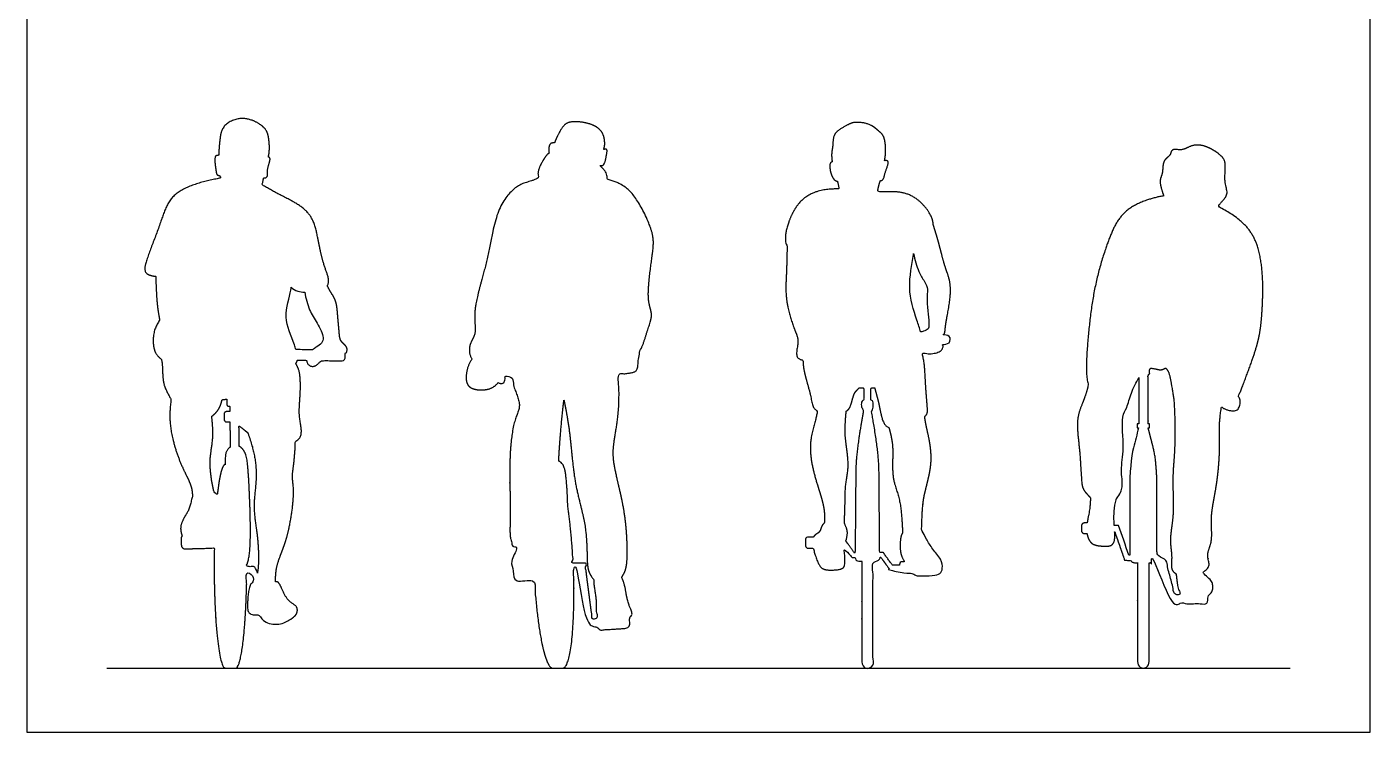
# Model space of a CAD drawing. Header units: millimetres. Extents: x 122.9 to 141.7, y 0.8 to 10.9.
# Drawn here: x 137.431 to 141.698, y 0.799 to 3.04 of the extents above; entities that cross this region are included whole.
import ezdxf

# ---------------------------------------------------------------- set-up
doc = ezdxf.new("R2010")
doc.units = ezdxf.units.MM
for name, color, linetype, true_color in [('AG-DIAGRAM', 7, 'Continuous', 0xfecc66), ('AG-OUTLINE', 7, 'Continuous', 0x8000ff), ('X-VPRT', 6, 'Continuous', 0xff00ff)]:
    doc.layers.add(name, color=color, linetype=linetype, true_color=true_color)

msp = doc.modelspace()

# ---------------------------------------------------------------- linework, layer by layer
at = {"layer": 'AG-DIAGRAM'}
msp.add_lwpolyline([(137.6851, 1.0024), (141.4443, 1.0024)], dxfattribs=at)
at = {"layer": 'AG-OUTLINE'}
for points, weights, knots in [([(138.0444, 2.6814), (138.0463, 2.6976), (138.0509, 2.7282), (138.1116, 2.7566), (138.1644, 2.7374), (138.1938, 2.7125), (138.2009, 2.6829), (138.2028, 2.6447), (138.1986, 2.6283), (138.198, 2.6263), (138.1999, 2.6256), (138.2053, 2.6235), (138.2015, 2.6081), (138.1936, 2.5838), (138.1974, 2.5609), (138.1866, 2.5588), (138.1834, 2.5596), (138.1826, 2.5553), (138.1806, 2.5468), (138.1787, 2.541), (138.1776, 2.5382), (138.1896, 2.5313), (138.2347, 2.5034), (138.337, 2.4624), (138.3563, 2.3642), (138.3724, 2.2827), (138.3943, 2.2344), (138.3869, 2.2199), (138.3854, 2.2179), (138.3886, 2.2115), (138.3945, 2.1981), (138.4148, 2.1707), (138.4182, 2.1255), (138.4235, 2.0683), (138.4256, 2.04), (138.4502, 2.0243), (138.4488, 2.0069), (138.4433, 2.0026), (138.4418, 2.0017), (138.4417, 1.9968), (138.4416, 1.9918), (138.4415, 1.9869), (138.4414, 1.9817), (138.4377, 1.9782), (138.4326, 1.9783), (138.4116, 1.9787), (138.3905, 1.9791), (138.3695, 1.9795), (138.3674, 1.9785), (138.3571, 1.9724), (138.351, 1.9606), (138.327, 1.9597), (138.3205, 1.974), (138.3198, 1.9805), (138.3099, 1.9807), (138.2999, 1.9809), (138.2899, 1.9811), (138.2893, 1.9767), (138.2879, 1.9729), (138.2855, 1.9701), (138.29, 1.9614), (138.3009, 1.9435), (138.3003, 1.866), (138.2933, 1.8045), (138.3064, 1.7568), (138.2999, 1.732), (138.2874, 1.7246), (138.2842, 1.7232), (138.2838, 1.698), (138.2784, 1.6408), (138.2725, 1.6081), (138.2836, 1.5581), (138.2609, 1.4083), (138.2226, 1.3338), (138.221, 1.2928), (138.2213, 1.2763), (138.2214, 1.2763), (138.2251, 1.2776), (138.2353, 1.2757), (138.2541, 1.2135), (138.2906, 1.2026), (138.2914, 1.1772), (138.2814, 1.1654), (138.2709, 1.1628), (138.2703, 1.1626), (138.2698, 1.1578), (138.2693, 1.153), (138.2689, 1.1481), (138.2684, 1.1435), (138.2648, 1.1406), (138.2602, 1.1411), (138.2338, 1.1438), (138.2075, 1.1464), (138.1811, 1.1491), (138.1765, 1.1496), (138.1736, 1.1532), (138.1741, 1.1578), (138.1744, 1.1615), (138.1748, 1.1652), (138.1752, 1.1689), (138.1587, 1.1701), (138.1306, 1.1727), (138.1321, 1.212), (138.1359, 1.2708), (138.1501, 1.2774), (138.1508, 1.2778), (138.1516, 1.278), (138.1525, 1.2782), (138.1502, 1.2873), (138.148, 1.2964), (138.1457, 1.3055), (138.1403, 1.3062), (138.1349, 1.3068), (138.1296, 1.3075), (138.1284, 1.1259), (138.114, 1.0024), (138.0944, 1.0024), (138.0834, 1.0024), (138.0723, 1.0024), (138.0613, 1.0024), (138.0407, 1.0024), (138.0261, 1.1364), (138.0261, 1.326), (138.0261, 1.3452), (138.0263, 1.3646), (138.0266, 1.3839), (138.0265, 1.3839), (138.0264, 1.3839), (138.0263, 1.3839), (137.9955, 1.3831), (137.9648, 1.3822), (137.934, 1.3814), (137.9271, 1.3812), (137.922, 1.3859), (137.9218, 1.3929), (137.9217, 1.3998), (137.9215, 1.4068), (137.9213, 1.4137), (137.9212, 1.4168), (137.9223, 1.4198), (137.9245, 1.4222), (137.919, 1.4367), (137.9182, 1.4495), (137.9259, 1.4716), (137.9311, 1.4821), (137.9445, 1.5017), (137.9495, 1.5148), (137.9539, 1.5372), (137.9555, 1.5426), (137.9574, 1.5472), (137.9567, 1.5585), (137.9554, 1.5836), (137.9183, 1.6482), (137.8822, 1.7611), (137.885, 1.8244), (137.889, 1.8557), (137.8882, 1.8575), (137.8804, 1.8733), (137.8599, 1.9052), (137.8633, 1.9595), (137.8594, 1.9798), (137.8587, 1.9833), (137.8501, 1.9906), (137.8313, 2.007), (137.8302, 2.0707), (137.8471, 2.0986), (137.8532, 2.1085), (137.85, 2.1237), (137.8447, 2.1538), (137.8418, 2.2085), (137.8408, 2.2342), (137.8405, 2.2471), (137.8287, 2.2483), (137.8015, 2.255), (137.8094, 2.3009), (137.8571, 2.4136), (137.8847, 2.5177), (137.9867, 2.5476), (138.0382, 2.5575), (138.0455, 2.5587), (138.046, 2.5612), (138.0459, 2.568), (138.0341, 2.5665), (138.0312, 2.5874), (138.0247, 2.6331), (138.0373, 2.6312), (138.0407, 2.6316), (138.0409, 2.6485), (138.0425, 2.6658), (138.0444, 2.6814)], [1, 1, 1, 1, 1, 1, 1, 1, 1, 1, 1, 1, 1, 1, 1, 1, 1, 1, 1, 1, 1, 1, 1, 1, 1, 1, 1, 1, 1, 1, 1, 1, 1, 1, 1, 1, 1, 1, 1, 1, 1, 1, 0.804737854124, 0.804737854124, 1, 1, 1, 1, 1, 1, 1, 1, 1, 1, 1, 1, 1, 1, 1, 1, 1, 1, 1, 1, 1, 1, 1, 1, 1, 1, 1, 1, 1, 1, 1, 1, 1, 1, 1, 1, 1, 1, 1, 1, 1, 1, 1, 1, 0.804737854124, 0.804737854124, 1, 1, 1, 1, 0.804737854124, 0.804737854124, 1, 1, 1, 1, 1, 1, 1, 1, 1, 1, 1, 1, 1, 1, 1, 1, 1, 1, 0.823550545704, 0.831210992931, 1.02298134168, 1.02298134168, 1.02298134168, 1.02298134168, 0.823231809714, 0.823231809714, 1.02298134168, 0.998382891994, 0.976813654546, 0.958273629337, 0.958200129963, 0.958200129963, 0.958273629337, 0.958273629337, 0.958273629337, 0.958273629337, 0.771159064137, 0.771159064137, 0.958273629337, 0.958273629337, 0.958273629337, 0.958273629337, 0.864716346737, 0.817937705437, 0.817937705437, 0.817937705437, 0.817937705437, 0.817937705437, 0.817937705437, 0.817937705437, 0.817937705437, 0.817937705437, 0.817937705437, 0.817937705437, 0.817937705437, 0.817937705437, 0.817937705437, 0.817937705437, 0.817937705437, 0.817937705437, 0.817937705437, 0.817937705437, 0.817937705437, 0.817937705437, 0.817937705437, 0.817937705437, 0.817937705437, 0.817937705437, 0.817937705437, 0.817937705437, 0.817937705437, 0.817937705437, 0.817937705437, 0.817937705437, 0.817937705437, 0.817937705437, 0.817937705437, 0.817937705437, 0.817937705437, 0.817937705437, 0.817937705437, 0.817937705437, 0.817937705437, 0.817937705437, 0.817937705437, 0.817937705437, 0.817937705437, 0.817937705437, 0.817937705437, 0.817937705437, 0.817937705437, 0.817937705437, 0.817937705437, 0.817937705437], [-4.976841, -4.976841, -4.976841, -4.976841, -4.612736, -4.195121, -3.79104, -3.464369, -3.166955, -2.779575, -2.725831, -2.725831, -2.725831, -2.591018, -2.390652, -2.102806, -1.856395, -1.693259, -1.693259, -1.693259, -1.495743, -1.33066, -1.33066, -1.33066, -1.098334, -0.48498, 0.039177, 0.55052, 0.959254, 1.031906, 1.031906, 1.031906, 1.284756, 1.593959, 1.96581, 2.382722, 2.666322, 2.943813, 3.167297, 3.236541, 3.236541, 3.236541, 3.281032, 3.281032, 3.281032, 3.321964, 3.321964, 3.321964, 3.510359, 3.510359, 3.510359, 3.565515, 3.814259, 4.062393, 4.238841, 4.238841, 4.238841, 4.328227, 4.328227, 4.328227, 4.430109, 4.430109, 4.430109, 4.725751, 5.198979, 5.646857, 6.024719, 6.319239, 6.406401, 6.406401, 6.406401, 6.812803, 7.129722, 7.510231, 8.181228, 8.701233, 9.052048, 9.052048, 9.052048, 9.054929, 9.230012, 9.654666, 9.976639, 10.217364, 10.480268, 10.495591, 10.495591, 10.495591, 10.53905, 10.53905, 10.53905, 10.576133, 10.576133, 10.576133, 10.813476, 10.813476, 10.813476, 10.85056, 10.85056, 10.85056, 10.883788, 10.883788, 10.883788, 11.1902, 11.520382, 11.965721, 11.965721, 11.965721, 11.989876, 11.989876, 11.989876, 12.073797, 12.073797, 12.073797, 12.122387, 12.122387, 12.122387, 13.579425, 13.579425, 13.579425, 13.678192, 13.678192, 13.678192, 15.195855, 15.195855, 15.195855, 15.382749, 15.382749, 15.382749, 15.383823, 15.383823, 15.383823, 15.659481, 15.659481, 15.659481, 15.715049, 15.715049, 15.715049, 15.77729, 15.77729, 15.77729, 15.805073, 15.805073, 15.805073, 15.920933, 15.920933, 16.036793, 16.036793, 16.152652, 16.152652, 16.196124, 16.196124, 16.196124, 16.514737, 16.980096, 17.57633, 18.10787, 18.10787, 18.10787, 18.158247, 18.546979, 18.985837, 19.088327, 19.088327, 19.088327, 19.405992, 19.854021, 20.099209, 20.099209, 20.099209, 20.472631, 20.874044, 21.213915, 21.213915, 21.213915, 21.455865, 21.792889, 22.405008, 22.960249, 23.585201, 23.692135, 23.692135, 23.692135, 23.841924, 23.992039, 24.236079, 24.587144, 24.762443, 24.762443, 24.762443, 25.111288, 25.111288, 25.111288, 25.111288]), ([(139.1071, 2.6708), (139.1073, 2.6714), (139.1114, 2.6816), (139.1238, 2.7087), (139.1437, 2.7385), (139.1885, 2.7396), (139.2372, 2.7278), (139.264, 2.7019), (139.2681, 2.6668), (139.2654, 2.656), (139.2638, 2.6502), (139.2638, 2.6501), (139.2671, 2.651), (139.2764, 2.6528), (139.2719, 2.6302), (139.2661, 2.5972), (139.2547, 2.5987), (139.2508, 2.5987), (139.2584, 2.5925), (139.2723, 2.5786), (139.2749, 2.5649), (139.2754, 2.5546), (139.2903, 2.5513), (139.332, 2.536), (139.372, 2.4932), (139.425, 2.3835), (139.4202, 2.3277), (139.3959, 2.1597), (139.425, 2.1329), (139.3989, 2.0677), (139.3851, 2.0162), (139.3755, 2.0082), (139.3779, 2.0056), (139.3793, 2.0025), (139.3798, 1.999), (139.3805, 1.9934), (139.378, 1.9876), (139.3731, 1.9831), (139.3734, 1.9813), (139.3734, 1.9738), (139.3715, 1.9446), (139.3485, 1.94), (139.3226, 1.9367), (139.3089, 1.9376), (139.311, 1.9127), (139.3155, 1.8264), (139.2967, 1.7307), (139.2896, 1.6602), (139.3285, 1.5236), (139.3391, 1.4102), (139.3389, 1.3199), (139.326, 1.2998), (139.3205, 1.2905), (139.3264, 1.2796), (139.3307, 1.2652), (139.3375, 1.2227), (139.3419, 1.2057), (139.3519, 1.1864), (139.354, 1.1784), (139.353, 1.1693), (139.3503, 1.1669), (139.3452, 1.1648), (139.3456, 1.1579), (139.3461, 1.151), (139.3465, 1.1442), (139.347, 1.1357), (139.3415, 1.1294), (139.333, 1.1288), (139.3074, 1.1272), (139.2818, 1.1255), (139.2563, 1.1239), (139.2478, 1.1233), (139.2415, 1.1289), (139.2409, 1.1373), (139.23, 1.1367), (139.2192, 1.136), (139.2083, 1.1353), (139.2006, 1.1946), (139.1929, 1.254), (139.1851, 1.3133), (139.1792, 1.3131), (139.1733, 1.3129), (139.1674, 1.3127), (139.1742, 1.1303), (139.1605, 1.0036), (139.134, 1.0024), (139.1338, 1.0024), (139.1336, 1.0024), (139.1334, 1.0024), (139.1228, 1.0024), (139.1122, 1.0024), (139.1015, 1.0024), (139.0771, 1.0014), (139.0537, 1.111), (139.0433, 1.2805), (139.0228, 1.2791), (139.0074, 1.2782), (138.9971, 1.2775), (138.9887, 1.277), (138.9823, 1.2826), (138.9818, 1.291), (138.9815, 1.2963), (138.9811, 1.3016), (138.9808, 1.3069), (138.9796, 1.3076), (138.9785, 1.3085), (138.9714, 1.3153), (138.9693, 1.3253), (138.973, 1.3537), (138.9786, 1.3674), (138.9878, 1.3808), (138.9867, 1.3812), (138.9748, 1.3871), (138.9629, 1.4201), (138.9696, 1.4913), (138.9612, 1.651), (138.9747, 1.7889), (139.0053, 1.8374), (138.9808, 1.8823), (138.9724, 1.923), (138.9707, 1.9326), (138.9645, 1.9318), (138.9584, 1.9311), (138.9522, 1.9303), (138.9514, 1.9254), (138.9484, 1.9153), (138.9461, 1.9052), (138.934, 1.9064), (138.9287, 1.9097), (138.9237, 1.9037), (138.9111, 1.8923), (138.8802, 1.8833), (138.8272, 1.8909), (138.8245, 1.9396), (138.8355, 1.9711), (138.8454, 1.9847), (138.8372, 1.9944), (138.8329, 2.0306), (138.8606, 2.0623), (138.8495, 2.1196), (138.8639, 2.1972), (138.8985, 2.3097), (138.9236, 2.4765), (138.9993, 2.5475), (139.0315, 2.5472), (139.0581, 2.5603), (139.0565, 2.5631), (139.0505, 2.5811), (139.0738, 2.6207), (139.0829, 2.6345), (139.0903, 2.6381), (139.0874, 2.6475), (139.0896, 2.6719), (139.1025, 2.6708), (139.1071, 2.6708)], [1, 1, 1, 1, 1, 1, 1, 1, 1, 1, 1, 1, 1, 1, 1, 1, 1, 1, 1, 1, 1, 1, 1, 1, 1, 1, 1, 1, 1, 1, 1, 1, 0.966872176425, 0.966872176425, 1, 0.911478065235, 0.906106800996, 0.983886207281, 0.983886207281, 0.983886207281, 0.983886207281, 0.983886207281, 0.983886207281, 0.983886207281, 0.983886207281, 0.983886207281, 0.983886207281, 0.983886207281, 0.983886207281, 0.983886207281, 0.983886207281, 0.983886207281, 0.983886207281, 0.983886207281, 0.983886207281, 0.983886207281, 0.983886207281, 0.983886207281, 0.983886207281, 0.983886207281, 0.983886207281, 0.983886207281, 0.983886207281, 0.983886207281, 0.983886207281, 0.79177047515, 0.79177047515, 0.983886207281, 0.983886207281, 0.983886207281, 0.983886207281, 0.792213281922, 0.791771495773, 0.982560848834, 0.982560848834, 0.982560848834, 0.982560848834, 0.982560848834, 0.982560848834, 0.982560848834, 0.982560848834, 0.982560848834, 0.982560848834, 0.80224879106, 0.806980716154, 0.996756624114, 0.995048678276, 0.993355720345, 0.991677750321, 0.991677750321, 0.991677750321, 0.991677750321, 0.814675364583, 0.799469661526, 0.946060641147, 0.946060641147, 0.946060641147, 0.946060641147, 0.761330810228, 0.761330810228, 0.946060641147, 0.946060641147, 0.946060641147, 0.946060641147, 0.946060641147, 0.946060641147, 0.946060641147, 0.946060641147, 0.946060641147, 0.946060641147, 0.946060641147, 0.946060641147, 0.946060641147, 0.946060641147, 0.946060641147, 0.946060641147, 0.946060641147, 0.946060641147, 0.946060641147, 0.946060641147, 0.946060641147, 0.946060641147, 0.946060641147, 0.946060641147, 0.946060641147, 0.946060641147, 0.946060641147, 0.946060641147, 0.946060641147, 0.946060641147, 0.946060641147, 0.946060641147, 0.946060641147, 0.946060641147, 0.946060641147, 0.946060641147, 0.946060641147, 0.946060641147, 0.946060641147, 0.946060641147, 0.946060641147, 0.946060641147, 0.946060641147, 0.946060641147, 0.946060641147, 0.946060641147, 0.946060641147, 0.946060641147, 0.946060641147, 0.946060641147, 0.946060641147, 0.946060641147, 0.946060641147, 0.946060641147, 0.946060641147], [0.430899, 0.430899, 0.430899, 0.430899, 0.454158, 0.807477, 1.11694, 1.486892, 1.89182, 2.228766, 2.519975, 2.753297, 2.756425, 2.756425, 2.756425, 2.91491, 3.164035, 3.484891, 3.678512, 3.678512, 3.678512, 3.905447, 4.172525, 4.172525, 4.172525, 4.447366, 4.930979, 5.544858, 5.968749, 6.478516, 7.087188, 7.585735, 8.019557, 8.019557, 8.019557, 8.052821, 8.052821, 8.052821, 8.105942, 8.105942, 8.105942, 8.19159, 8.369327, 8.629081, 8.966602, 8.966602, 8.966602, 9.246523, 9.909003, 10.379464, 11.047254, 11.678387, 12.200532, 12.523453, 12.523453, 12.523453, 12.636536, 12.636536, 12.79032, 12.79032, 12.944104, 12.944104, 13.01573, 13.01573, 13.01573, 13.082592, 13.082592, 13.082592, 13.15621, 13.15621, 13.15621, 13.405446, 13.405446, 13.405446, 13.478894, 13.478894, 13.478894, 13.538545, 13.538545, 13.538545, 13.571684, 13.571684, 13.571684, 13.617452, 13.617452, 13.617452, 15.205928, 15.205928, 15.205928, 15.220224, 15.220224, 15.220224, 15.323679, 15.323679, 15.323679, 16.812825, 16.812825, 16.812825, 16.912746, 16.912746, 16.912746, 16.986364, 16.986364, 16.986364, 17.037912, 17.037912, 17.037912, 17.057152, 17.057152, 17.177361, 17.177361, 17.297569, 17.297569, 17.297569, 17.334086, 17.68502, 18.164854, 18.89381, 19.574052, 20.020348, 20.455015, 20.578731, 20.578731, 20.578731, 20.63903, 20.63903, 20.63903, 20.800887, 20.987416, 21.189278, 21.189278, 21.189278, 21.465488, 21.789695, 22.173811, 22.535542, 22.939749, 22.939749, 22.939749, 23.281218, 23.646306, 24.060782, 24.56686, 25.175612, 25.790891, 26.375919, 26.914707, 26.914707, 26.914707, 27.000714, 27.42309, 27.681278, 27.681278, 27.681278, 27.991412, 28.201634, 28.201634, 28.201634, 28.201634]), ([(139.9895, 2.6105), (139.988, 2.6196), (139.9866, 2.6389), (139.9924, 2.6613), (139.9911, 2.7044), (140.0341, 2.7245), (140.0556, 2.7394), (140.111, 2.7331), (140.1358, 2.709), (140.1564, 2.6945), (140.1606, 2.6455), (140.1578, 2.6271), (140.1563, 2.6166), (140.1559, 2.6145), (140.1593, 2.6148), (140.1704, 2.6159), (140.1636, 2.5913), (140.1559, 2.5736), (140.1527, 2.5532), (140.145, 2.5511), (140.1427, 2.551), (140.1403, 2.545), (140.1364, 2.5326), (140.1345, 2.5222), (140.1338, 2.5169), (140.1367, 2.5165), (140.1573, 2.5136), (140.1943, 2.5189), (140.2574, 2.5022), (140.3035, 2.4468), (140.3102, 2.4201), (140.3102, 2.4118), (140.3164, 2.3922), (140.3286, 2.3542), (140.3454, 2.281), (140.3635, 2.238), (140.3676, 2.1872), (140.3526, 2.1118), (140.3479, 2.0789), (140.3474, 2.0657), (140.3426, 2.0607), (140.3455, 2.0612), (140.3483, 2.0618), (140.3512, 2.0623), (140.3562, 2.0633), (140.3605, 2.0604), (140.3614, 2.0554), (140.3621, 2.0518), (140.3628, 2.0482), (140.3635, 2.0446), (140.3645, 2.0396), (140.3616, 2.0353), (140.3566, 2.0343), (140.3516, 2.0334), (140.3466, 2.0324), (140.3416, 2.0314), (140.342, 2.0262), (140.3415, 2.0133), (140.3171, 2.0004), (140.2887, 2.0002), (140.2753, 2.0047), (140.278, 1.993), (140.2845, 1.9575), (140.2852, 1.9006), (140.2928, 1.8268), (140.292, 1.8099), (140.284, 1.8022), (140.2832, 1.8015), (140.2842, 1.7941), (140.287, 1.7748), (140.2976, 1.7329), (140.3107, 1.6481), (140.2771, 1.549), (140.2751, 1.4807), (140.2736, 1.4522), (140.2734, 1.4387), (140.2795, 1.4347), (140.284, 1.4279), (140.2916, 1.404), (140.3009, 1.3892), (140.3292, 1.3586), (140.3372, 1.3442), (140.3405, 1.3175), (140.3382, 1.3084), (140.3255, 1.2988), (140.3124, 1.2962), (140.2723, 1.2956), (140.2603, 1.296), (140.2521, 1.2978), (140.2469, 1.3005), (140.2405, 1.305), (140.2309, 1.305), (140.2213, 1.305), (140.2118, 1.305), (140.2069, 1.305), (140.2034, 1.3084), (140.2034, 1.3133), (140.2034, 1.3136), (140.2034, 1.3139), (140.2034, 1.3142), (140.1933, 1.3142), (140.1832, 1.3142), (140.1731, 1.3142), (140.1633, 1.3277), (140.1535, 1.3412), (140.1437, 1.3548), (140.1426, 1.3548), (140.1415, 1.3548), (140.1403, 1.3548), (140.1403, 1.3544), (140.1403, 1.354), (140.1403, 1.3536), (140.1404, 1.3507), (140.1393, 1.348), (140.1372, 1.3459), (140.1352, 1.3438), (140.1325, 1.3427), (140.1295, 1.3427), (140.126, 1.3427), (140.1224, 1.3427), (140.1188, 1.3427), (140.1188, 1.2333), (140.1188, 1.124), (140.1188, 1.0146), (140.1188, 1.0075), (140.1138, 1.0024), (140.1066, 1.0024), (140.1031, 1.0024), (140.0995, 1.0024), (140.0959, 1.0024), (140.0888, 1.0024), (140.0837, 1.0075), (140.0837, 1.0146), (140.0837, 1.124), (140.0837, 1.2333), (140.0837, 1.3427), (140.0802, 1.3427), (140.0766, 1.3427), (140.073, 1.3427), (140.0701, 1.3427), (140.0674, 1.3438), (140.0653, 1.3459), (140.0633, 1.348), (140.0622, 1.3507), (140.0622, 1.3536), (140.0622, 1.3537), (140.0622, 1.3539), (140.0622, 1.354), (140.0588, 1.354), (140.0555, 1.354), (140.0521, 1.354), (140.0445, 1.3645), (140.0369, 1.375), (140.0294, 1.3854), (140.0287, 1.3776), (140.0287, 1.369), (140.0303, 1.3409), (140.0296, 1.3291), (140.0246, 1.3195), (140.0166, 1.3163), (139.9892, 1.3134), (139.9779, 1.3135), (139.9601, 1.3169), (139.9531, 1.322), (139.9432, 1.3393), (139.938, 1.353), (139.9313, 1.3759), (139.9303, 1.3797), (139.9295, 1.3833), (139.924, 1.3833), (139.9186, 1.3833), (139.9132, 1.3833), (139.9083, 1.3833), (139.9048, 1.3868), (139.9048, 1.3917), (139.9048, 1.3991), (139.9048, 1.4054), (139.9048, 1.4106), (139.9048, 1.4155), (139.9083, 1.4189), (139.9132, 1.4189), (139.9188, 1.4189), (139.9244, 1.4189), (139.9299, 1.4189), (139.9323, 1.4232), (139.9358, 1.4266), (139.9472, 1.4329), (139.9516, 1.4385), (139.9554, 1.4534), (139.9591, 1.4591), (139.9644, 1.4633), (139.9647, 1.4717), (139.9672, 1.5117), (139.9387, 1.5892), (139.9083, 1.7127), (139.9384, 1.7904), (139.9413, 1.8156), (139.9416, 1.8201), (139.9416, 1.8201), (139.9381, 1.8217), (139.9263, 1.8304), (139.9217, 1.8761), (139.8999, 1.9363), (139.8968, 1.973), (139.8966, 1.9808), (139.8894, 1.9824), (139.8692, 1.9887), (139.8856, 2.0418), (139.8703, 2.0744), (139.8374, 2.1716), (139.8454, 2.2611), (139.8452, 2.3158), (139.8468, 2.3425), (139.844, 2.3473), (139.8365, 2.3678), (139.8516, 2.4333), (139.8964, 2.5045), (139.9661, 2.5248), (139.9974, 2.5245), (140.0112, 2.5248), (140.0105, 2.5287), (140.009, 2.5365), (140.007, 2.5452), (140.006, 2.5495), (140.0047, 2.5494), (139.9982, 2.5501), (139.9849, 2.5667), (139.9789, 2.6053), (139.9868, 2.6103), (139.9895, 2.6105)], [1, 1, 1, 1, 1, 1, 1, 1, 1, 1, 1, 1, 1, 1, 1, 1, 1, 1, 1, 1, 1, 1, 1, 1, 1, 1, 1, 1, 1, 1, 1, 1, 1, 1, 1, 1, 1, 1, 1, 1, 1, 1, 1, 1, 0.804737854124, 0.804737854124, 1, 1, 1, 1, 0.804737854124, 0.804737854124, 1, 1, 1, 1, 1, 1, 1, 1, 1, 1, 1, 1, 1, 1, 1, 1, 1, 1, 1, 1, 1, 1, 1, 1, 1, 1, 1, 1, 1, 1, 1, 1, 1, 1, 1, 1, 1, 1, 1, 1, 1, 1, 0.804737854124, 0.804737854124, 1, 1, 1, 1, 1, 1, 1, 1, 1, 1, 1, 1, 1, 1, 1, 1, 0.948762779749, 0.948762779749, 1, 0.948762779749, 0.948762779749, 1, 1, 1, 1, 1, 1, 1, 0.804737854124, 0.804737854124, 1, 1, 1, 1, 0.804737854124, 0.804737854124, 1, 1, 1, 1, 1, 1, 1, 0.948762779749, 0.948762779749, 1, 0.948762779749, 0.948762779749, 1, 1, 1, 1, 1, 1, 1, 1, 1, 1, 1, 1, 1, 1, 1, 1, 1, 1, 1, 1, 1, 1, 1, 1, 1, 1, 1, 1, 0.804737854124, 0.804737854124, 1, 1, 1, 1, 0.804737854124, 0.804737854124, 1, 1, 1, 1, 1, 1, 1, 1, 1, 1, 1, 1, 1, 1, 1, 1, 1, 1, 1, 1, 1, 1, 1, 1, 1, 1, 1, 1, 1, 1, 1, 1, 1, 1, 1, 1, 1, 1, 1, 1, 1, 1, 1, 1, 1, 1, 1, 1, 1, 1], [-7.408705, -7.408705, -7.408705, -7.408705, -7.117664, -6.848534, -6.50511, -6.146133, -5.859328, -5.463244, -5.140968, -4.873358, -4.498965, -4.217973, -4.149429, -4.149429, -4.149429, -3.97413, -3.729358, -3.467053, -3.228426, -3.070446, -3.070446, -3.070446, -2.826864, -2.607076, -2.607076, -2.607076, -2.543399, -2.147175, -1.708628, -1.2318, -0.982449, -0.982449, -0.982449, -0.548763, -0.073422, 0.300082, 0.693168, 1.179525, 1.496967, 1.730079, 1.730079, 1.730079, 1.750834, 1.750834, 1.750834, 1.792806, 1.792806, 1.792806, 1.826357, 1.826357, 1.826357, 1.868329, 1.868329, 1.868329, 1.904554, 1.904554, 1.904554, 2.124579, 2.398228, 2.757275, 2.757275, 2.757275, 2.990515, 3.459661, 3.926836, 4.193969, 4.222025, 4.222025, 4.222025, 4.445276, 4.816939, 5.293136, 5.858946, 6.313815, 6.665614, 6.665614, 6.665614, 6.741216, 6.741216, 6.85526, 6.85526, 6.969305, 6.969305, 7.083349, 7.083349, 7.197394, 7.197394, 7.311438, 7.311438, 7.425482, 7.425482, 7.425482, 7.512943, 7.512943, 7.512943, 7.552878, 7.552878, 7.552878, 7.555513, 7.555513, 7.555513, 7.567265, 7.567265, 7.567265, 8.490315, 8.490315, 8.490315, 8.60882, 8.60882, 8.60882, 8.611957, 8.611957, 8.611957, 8.637964, 8.637964, 8.637964, 8.663971, 8.663971, 8.663971, 8.69667, 8.69667, 8.69667, 9.696878, 9.696878, 9.696878, 9.75526, 9.75526, 9.75526, 9.787895, 9.787895, 9.787895, 9.846277, 9.846277, 9.846277, 10.846485, 10.846485, 10.846485, 10.879184, 10.879184, 10.879184, 10.905191, 10.905191, 10.905191, 10.931198, 10.931198, 10.931198, 10.932367, 10.932367, 10.932367, 11.24177, 11.24177, 11.24177, 11.250866, 11.250866, 11.250866, 11.294356, 11.294356, 11.382259, 11.382259, 11.470161, 11.470161, 11.558063, 11.558063, 11.645965, 11.645965, 11.733867, 11.733867, 11.753128, 11.753128, 11.753128, 11.802806, 11.802806, 11.802806, 11.842742, 11.842742, 11.842742, 11.888826, 11.888826, 11.888826, 11.928762, 11.928762, 11.928762, 11.979896, 11.979896, 11.979896, 12.038368, 12.038368, 12.126271, 12.126271, 12.214173, 12.214173, 12.214173, 12.383326, 12.93954, 13.565053, 14.093885, 14.21739, 14.21739, 14.21739, 14.217515, 14.338397, 14.717907, 15.235085, 15.375777, 15.375777, 15.375777, 15.568556, 15.883536, 16.16688, 16.71376, 17.2477, 17.742316, 17.742316, 17.742316, 17.907124, 18.374468, 18.880034, 19.344016, 19.668671, 19.668671, 19.668671, 19.858485, 20.060254, 20.060254, 20.060254, 20.125416, 20.389662, 20.727337, 20.889293, 20.889293, 20.889293, 20.889293]), ([(141.0425, 2.5028), (141.0368, 2.5196), (141.0261, 2.5516), (141.0415, 2.5734), (141.0376, 2.6167), (141.0657, 2.6298), (141.0662, 2.6547), (141.0894, 2.6481), (141.1, 2.6494), (141.1112, 2.6507), (141.1293, 2.6654), (141.1761, 2.6656), (141.2327, 2.6276), (141.24, 2.6018), (141.234, 2.5428), (141.2471, 2.5147), (141.2376, 2.4932), (141.2208, 2.4793), (141.2176, 2.4694), (141.2173, 2.468), (141.2489, 2.4514), (141.3264, 2.4043), (141.3614, 2.2785), (141.3558, 2.1233), (141.3442, 2.0308), (141.2999, 1.9173), (141.2841, 1.8747), (141.2786, 1.8664), (141.2814, 1.8629), (141.2879, 1.8561), (141.2828, 1.8176), (141.2506, 1.8199), (141.2336, 1.8264), (141.2261, 1.832), (141.2236, 1.8166), (141.2178, 1.7739), (141.2226, 1.7163), (141.2141, 1.5853), (141.188, 1.4823), (141.2005, 1.406), (141.1755, 1.3615), (141.1937, 1.3272), (141.1753, 1.3124), (141.1673, 1.3077), (141.1703, 1.302), (141.175, 1.2967), (141.1902, 1.2846), (141.1956, 1.2777), (141.1992, 1.2644), (141.1992, 1.2571), (141.1957, 1.2417), (141.1906, 1.2374), (141.1821, 1.2362), (141.183, 1.2346), (141.1835, 1.2328), (141.1835, 1.2311), (141.1835, 1.2264), (141.1835, 1.2217), (141.1835, 1.217), (141.1835, 1.2112), (141.1794, 1.2071), (141.1737, 1.2071), (141.1492, 1.2071), (141.1247, 1.2071), (141.1002, 1.2071), (141.0952, 1.2071), (141.0913, 1.2104), (141.0905, 1.2155), (141.0822, 1.2155), (141.0738, 1.2155), (141.0655, 1.2155), (141.0545, 1.2576), (141.0436, 1.2997), (141.0326, 1.3418), (141.0271, 1.3418), (141.0215, 1.3418), (141.016, 1.3418), (141.0128, 1.3388), (141.0087, 1.3373), (141.0046, 1.3373), (141.0019, 1.3373), (140.9992, 1.3373), (140.9964, 1.3373), (140.9964, 1.2319), (140.9964, 1.1264), (140.9964, 1.0209), (140.9964, 1.0101), (140.9888, 1.0024), (140.9779, 1.0024), (140.9671, 1.0024), (140.9594, 1.0101), (140.9594, 1.0209), (140.9594, 1.1264), (140.9594, 1.2319), (140.9594, 1.3373), (140.9567, 1.3373), (140.954, 1.3373), (140.9513, 1.3373), (140.9458, 1.3373), (140.9408, 1.3398), (140.9376, 1.3446), (140.9313, 1.3446), (140.9251, 1.3446), (140.9188, 1.3446), (140.9081, 1.3752), (140.8974, 1.4058), (140.8866, 1.4364), (140.8874, 1.4201), (140.887, 1.4096), (140.883, 1.3993), (140.8798, 1.3952), (140.871, 1.3899), (140.8606, 1.3891), (140.828, 1.3916), (140.817, 1.3954), (140.8053, 1.4081), (140.8013, 1.4174), (140.799, 1.4297), (140.799, 1.4298), (140.7989, 1.4299), (140.7963, 1.4299), (140.7936, 1.4299), (140.791, 1.4299), (140.7852, 1.4299), (140.7812, 1.434), (140.7812, 1.4398), (140.7812, 1.4445), (140.7812, 1.4492), (140.7812, 1.4539), (140.7812, 1.4597), (140.7852, 1.4637), (140.791, 1.4637), (140.7938, 1.4637), (140.7966, 1.4637), (140.7994, 1.4637), (140.8002, 1.4694), (140.8012, 1.4754), (140.8071, 1.5047), (140.8094, 1.5215), (140.8094, 1.5359), (140.8096, 1.5395), (140.8101, 1.5433), (140.8009, 1.5537), (140.7848, 1.5692), (140.7807, 1.6025), (140.7766, 1.6987), (140.7611, 1.7999), (140.7874, 1.846), (140.8005, 1.891), (140.8032, 1.9011), (140.8006, 1.9135), (140.7939, 1.9403), (140.8022, 2.0654), (140.8214, 2.2217), (140.8666, 2.367), (140.9125, 2.4655), (141.0043, 2.4961), (141.0425, 2.5028)], [1, 1, 1, 1, 1, 1, 1, 1, 1, 1, 1, 1, 1, 1, 1, 1, 1, 1, 1, 1, 1, 1, 1, 1, 1, 1, 1, 1, 1, 1, 1, 1, 1, 1, 1, 1, 1, 1, 1, 1, 1, 1, 1, 1, 1, 1, 1, 1, 1, 1, 1, 1, 1, 1.02344177957, 1.07488478133, 1.15432900527, 1.15432900527, 1.15432900527, 1.15432900527, 0.928932246651, 0.928932246651, 1.15432900527, 1.15432900527, 1.15432900527, 1.15432900527, 0.952049220652, 0.931303152472, 1.09209080072, 1.09209080072, 1.09209080072, 1.09209080072, 1.09209080072, 1.09209080072, 1.09209080072, 1.09209080072, 1.09209080072, 1.09209080072, 1.0969583965, 1.15929536197, 1.27910169714, 1.27910169714, 1.27910169714, 1.27910169714, 1.27910169714, 1.27910169714, 1.27910169714, 1.02934155496, 1.02934155496, 1.27910169714, 1.02934155496, 1.02934155496, 1.27910169714, 1.27910169714, 1.27910169714, 1.27910169714, 1.27910169714, 1.27910169714, 1.27910169714, 1.12621053514, 1.06691199851, 1.10120608723, 1.10120608723, 1.10120608723, 1.10120608723, 1.10120608723, 1.10120608723, 1.10120608723, 1.10120608723, 1.10120608723, 1.10120608723, 1.10120608723, 1.10120608723, 1.10120608723, 1.10120608723, 1.10120608723, 1.10120608723, 1.10120608723, 1.10120608723, 1.10120608723, 1.10120608723, 1.10120608723, 1.10120608723, 1.10120608723, 0.886182223583, 0.886182223583, 1.10120608723, 1.10120608723, 1.10120608723, 1.10120608723, 0.886182223583, 0.886182223583, 1.10120608723, 1.10120608723, 1.10120608723, 1.10120608723, 1.10120608723, 1.10120608723, 1.10120608723, 1.10120608723, 1.10120608723, 1.10120608723, 1.10120608723, 1.10120608723, 1.10120608723, 1.10120608723, 1.10120608723, 1.10120608723, 1.10120608723, 1.10120608723, 1.10120608723, 1.10120608723, 1.10120608723, 1.10120608723, 1.10120608723, 1.10120608723, 1.10120608723, 1.10120608723, 1.10120608723], [-8.698415, -8.698415, -8.698415, -8.698415, -8.37426, -8.081078, -7.730866, -7.43717, -7.202508, -6.894054, -6.894054, -6.894054, -6.570671, -6.194539, -5.786486, -5.495934, -5.075405, -4.766547, -4.508143, -4.206168, -4.156944, -4.156944, -4.156944, -3.63157, -2.972585, -2.274331, -1.713253, -1.054414, -0.79931, -0.79931, -0.79931, -0.592462, -0.277017, 0.012674, 0.312624, 0.312624, 0.312624, 0.556435, 1.042715, 1.687411, 2.281146, 2.767435, 3.15382, 3.473037, 3.772333, 3.772333, 3.772333, 3.848146, 3.848146, 3.959409, 3.959409, 4.070673, 4.070673, 4.173796, 4.173796, 4.173796, 4.191287, 4.191287, 4.191287, 4.236703, 4.236703, 4.236703, 4.286331, 4.286331, 4.286331, 4.522296, 4.522296, 4.522296, 4.566833, 4.566833, 4.566833, 4.606785, 4.606785, 4.606785, 4.627975, 4.627975, 4.627975, 4.665193, 4.665193, 4.665193, 4.705493, 4.705493, 4.705493, 5.034155, 5.034155, 5.034155, 6.050738, 6.050738, 6.050738, 6.14412, 6.14412, 6.14412, 6.237502, 6.237502, 6.237502, 7.254085, 7.254085, 7.254085, 7.582747, 7.582747, 7.582747, 7.634176, 7.634176, 7.634176, 7.645436, 7.645436, 7.645436, 7.924024, 7.924024, 7.924024, 8.029265, 8.029265, 8.156938, 8.156938, 8.284612, 8.284612, 8.412285, 8.412285, 8.539959, 8.539959, 8.541357, 8.541357, 8.541357, 8.566851, 8.566851, 8.566851, 8.616478, 8.616478, 8.616478, 8.661894, 8.661894, 8.661894, 8.711521, 8.711521, 8.711521, 8.738614, 8.738614, 8.738614, 8.77507, 8.77507, 8.902743, 8.902743, 8.944765, 8.944765, 8.944765, 9.252673, 9.570696, 10.128899, 10.694357, 11.203302, 11.339115, 11.339115, 11.339115, 11.688153, 12.308142, 13.038322, 13.734555, 14.348534, 14.82683, 14.82683, 14.82683, 14.82683]), ([(140.9931, 1.7661), (140.9985, 1.7449), (141.004, 1.7237), (141.0094, 1.7026), (141.0173, 1.672), (141.0212, 1.6256), (141.0212, 1.5633), (141.0212, 1.5004), (141.0212, 1.4322), (141.0212, 1.3589), (141.0294, 1.3589), (141.0376, 1.3589), (141.0458, 1.3589), (141.0568, 1.3168), (141.0677, 1.2747), (141.0787, 1.2326), (141.0826, 1.2326), (141.0866, 1.2326), (141.0905, 1.2326), (141.0911, 1.2365), (141.0937, 1.2395), (141.0976, 1.2406), (141.0936, 1.2434), (141.0909, 1.2476), (141.0869, 1.2632), (141.0848, 1.2765), (141.0826, 1.2959), (141.0823, 1.2988), (141.0822, 1.3015), (141.0768, 1.3055), (141.0636, 1.3156), (141.071, 1.357), (141.059, 1.411), (141.0773, 1.4913), (141.0686, 1.5997), (141.0773, 1.6818), (141.0787, 1.76), (141.0764, 1.8515), (141.0693, 1.8895), (141.0598, 1.9466), (141.0515, 1.9527), (141.0484, 1.9561), (141.0477, 1.9556), (141.0471, 1.9552), (141.0398, 1.9509), (141.0336, 1.9495), (141.0217, 1.9519), (141.0129, 1.9536), (141.0011, 1.9558), (140.9998, 1.9533), (140.9985, 1.9509), (140.9972, 1.9484), (140.9972, 1.9441), (140.9972, 1.9398), (140.9972, 1.9355), (140.9957, 1.9355), (140.9942, 1.9355), (140.9927, 1.9355), (140.9927, 1.8833), (140.9927, 1.8311), (140.9927, 1.779), (140.9942, 1.779), (140.9957, 1.779), (140.9972, 1.779), (140.9972, 1.7747), (140.9972, 1.7704), (140.9972, 1.7661), (140.9958, 1.7661), (140.9944, 1.7661), (140.9931, 1.7661)], [1, 1, 1, 1, 1, 1, 1, 1, 1, 1, 1, 1, 1, 1, 1, 1, 1, 1, 1, 0.882401831356, 0.870853937584, 0.965356318685, 0.965356318685, 0.965356318685, 0.965356318685, 0.965356318685, 0.965356318685, 0.965356318685, 0.965356318685, 0.965356318685, 0.965356318685, 0.965356318685, 0.965356318685, 0.965356318685, 0.965356318685, 0.965356318685, 0.965356318685, 0.965356318685, 0.965356318685, 0.965356318685, 0.965356318685, 0.965356318685, 0.965356318685, 0.965356318685, 0.965356318685, 0.965356318685, 0.965356318685, 0.965356318685, 0.965356318685, 0.965356318685, 0.965356318685, 0.965356318685, 0.965356318685, 0.965356318685, 0.965356318685, 0.965356318685, 0.965356318685, 0.965356318685, 0.965356318685, 0.965356318685, 0.965356318685, 0.965356318685, 0.965356318685, 0.965356318685, 0.965356318685, 0.965356318685, 0.965356318685, 0.965356318685, 0.965356318685, 0.965356318685], [-2.087967, -2.087967, -2.087967, -2.087967, -1.50703, -1.50703, -1.50703, -1.054821, -1.054821, -1.054821, -0.426642, -0.426642, -0.426642, -0.411853, -0.411853, -0.411853, -0.127544, -0.127544, -0.127544, -0.108717, -0.108717, -0.108717, -0.073144, -0.073144, -0.073144, -0.012045, -0.012045, 0.099219, 0.099219, 0.120329, 0.120329, 0.120329, 0.374708, 0.72324, 1.143011, 1.655836, 2.248698, 2.762532, 3.271198, 3.803671, 4.176026, 4.589836, 4.800382, 4.800382, 4.800382, 4.808318, 4.808318, 4.884288, 4.884288, 4.960258, 4.960258, 4.960258, 5.183944, 5.183944, 5.183944, 5.225455, 5.225455, 5.225455, 5.236497, 5.236497, 5.236497, 6.082408, 6.082408, 6.082408, 6.09345, 6.09345, 6.09345, 6.134961, 6.134961, 6.134961, 6.145105, 6.145105, 6.145105, 6.145105]), ([(140.0341, 1.8189), (140.0328, 1.8069), (140.0306, 1.7774), (140.0294, 1.7298), (140.0455, 1.6465), (140.0294, 1.5832), (140.0309, 1.5164), (140.0284, 1.4771), (140.0282, 1.4624), (140.0334, 1.4516), (140.0365, 1.443), (140.0382, 1.43), (140.0368, 1.4202), (140.033, 1.407), (140.0329, 1.4067), (140.0328, 1.4063), (140.0328, 1.4063), (140.0328, 1.4063), (140.0418, 1.3939), (140.0508, 1.3815), (140.0598, 1.3691), (140.0606, 1.3691), (140.0615, 1.3691), (140.0623, 1.3691), (140.063, 1.4603), (140.0637, 1.546), (140.0644, 1.6263), (140.0647, 1.6631), (140.07, 1.7116), (140.0803, 1.7718), (140.0831, 1.7882), (140.0859, 1.8047), (140.0887, 1.8212), (140.0851, 1.8221), (140.083, 1.825), (140.083, 1.8285), (140.083, 1.8347), (140.083, 1.8408), (140.083, 1.847), (140.083, 1.8513), (140.0861, 1.8544), (140.0904, 1.8544), (140.0904, 1.8661), (140.0904, 1.8778), (140.0904, 1.8895), (140.0895, 1.8907), (140.0887, 1.8919), (140.0878, 1.8931), (140.0839, 1.8931), (140.0799, 1.8932), (140.0758, 1.8933), (140.063, 1.8818), (140.054, 1.8636), (140.0486, 1.8306), (140.0379, 1.8209), (140.0341, 1.8189)], [1, 1, 1, 1, 1, 1, 1, 1, 1, 1, 1, 1, 1, 1, 1, 1, 1, 1, 1, 1, 1, 1, 1, 1, 1, 1, 1, 1, 1, 1, 1, 1, 1, 0.878320886498, 0.906592139961, 1.08481376039, 1.08481376039, 1.08481376039, 1.08481376039, 0.872990697659, 0.872990697659, 1.08481376039, 1.08481376039, 1.08481376039, 1.08481376039, 1.08481376039, 1.08481376039, 1.08481376039, 1.08481376039, 1.08481376039, 1.08481376039, 1.08481376039, 1.08481376039, 1.08481376039, 1.08481376039, 1.08481376039], [-5.838762, -5.838762, -5.838762, -5.838762, -5.561929, -5.159003, -4.656677, -4.208046, -3.747561, -3.38461, -3.38461, -3.38461, -3.296708, -3.296708, -3.208806, -3.208806, -3.206706, -3.206706, -3.206703, -3.206703, -3.206703, -2.359897, -2.359897, -2.359897, -2.272801, -2.272801, -2.272801, -1.538404, -1.538404, -1.538404, -1.090886, -1.090886, -1.090886, -0.938545, -0.938545, -0.938545, -0.908581, -0.908581, -0.908581, -0.852286, -0.852286, -0.852286, -0.816673, -0.816673, -0.816673, 0.183327, 0.183327, 0.183327, 0.197025, 0.197025, 0.197025, 0.234652, 0.234652, 0.234652, 0.42302, 0.762028, 0.89918, 0.89918, 0.89918, 0.89918]), ([(140.213, 1.4322), (140.2126, 1.4459), (140.2108, 1.4735), (140.2053, 1.5445), (140.1757, 1.6095), (140.1862, 1.7057), (140.1749, 1.7465), (140.1696, 1.7669), (140.163, 1.7694), (140.1482, 1.7814), (140.1383, 1.8451), (140.1285, 1.8763), (140.1242, 1.8933), (140.1209, 1.8932), (140.1178, 1.8931), (140.1147, 1.8931), (140.1139, 1.8919), (140.113, 1.8907), (140.1121, 1.8895), (140.1121, 1.8778), (140.1121, 1.8661), (140.1121, 1.8544), (140.1165, 1.8544), (140.1196, 1.8513), (140.1196, 1.847), (140.1196, 1.8408), (140.1196, 1.8347), (140.1196, 1.8285), (140.1196, 1.825), (140.1174, 1.8221), (140.1139, 1.8212), (140.1167, 1.8047), (140.1195, 1.7882), (140.1223, 1.7718), (140.1325, 1.7116), (140.1378, 1.6631), (140.1381, 1.6263), (140.1388, 1.5463), (140.1395, 1.4608), (140.1402, 1.3699), (140.144, 1.3699), (140.1477, 1.3699), (140.1515, 1.3699), (140.1613, 1.3563), (140.171, 1.3428), (140.1808, 1.3293), (140.1884, 1.3293), (140.1959, 1.3293), (140.2034, 1.3293), (140.2034, 1.3302), (140.2034, 1.3312), (140.2034, 1.3322), (140.2034, 1.3371), (140.2069, 1.3406), (140.2118, 1.3406), (140.2146, 1.3406), (140.2174, 1.3406), (140.2202, 1.3406), (140.212, 1.3508), (140.2073, 1.3626), (140.2048, 1.3892), (140.2052, 1.4028), (140.2082, 1.4231), (140.2101, 1.4282), (140.213, 1.4322)], [1, 1, 1, 1, 1, 1, 1, 1, 1, 1, 1, 1, 1, 1, 1, 1, 1, 1, 1, 1, 1, 1, 0.804737854124, 0.804737854124, 1, 1, 1, 1, 0.835712242105, 0.809651313958, 0.921817215558, 0.921817215558, 0.921817215558, 0.921817215558, 0.921817215558, 0.921817215558, 0.921817215558, 0.921817215558, 0.921817215558, 0.921817215558, 0.921817215558, 0.921817215558, 0.921817215558, 0.921817215558, 0.921817215558, 0.921817215558, 0.921817215558, 0.921817215558, 0.921817215558, 0.921817215558, 0.921817215558, 0.921817215558, 0.741821207943, 0.741821207943, 0.921817215558, 0.921817215558, 0.921817215558, 0.921817215558, 0.921817215558, 0.921817215558, 0.921817215558, 0.921817215558, 0.921817215558, 0.921817215558, 0.921817215558], [0, 0, 0, 0, 0.354342, 0.811577, 1.282597, 1.815298, 2.254662, 2.254662, 2.254662, 2.489643, 2.929086, 3.329659, 3.329659, 3.329659, 3.359396, 3.359396, 3.359396, 3.373093, 3.373093, 3.373093, 4.373093, 4.373093, 4.373093, 4.408706, 4.408706, 4.408706, 4.465001, 4.465001, 4.465001, 4.494965, 4.494965, 4.494965, 4.647306, 4.647306, 4.647306, 5.094824, 5.094824, 5.094824, 5.82724, 5.82724, 5.82724, 6.171466, 6.171466, 6.171466, 6.183218, 6.183218, 6.183218, 7.037519, 7.037519, 7.037519, 7.043647, 7.043647, 7.043647, 7.083583, 7.083583, 7.083583, 7.109129, 7.109129, 7.109129, 7.223173, 7.223173, 7.337218, 7.337218, 7.388266, 7.388266, 7.388266, 7.388266]), ([(138.0183, 1.8023), (138.0212, 1.7786), (138.0246, 1.7309), (138.0101, 1.6659), (138.0163, 1.6086), (138.0219, 1.5765), (138.0258, 1.5608), (138.0296, 1.5587), (138.0331, 1.5562), (138.0362, 1.5534), (138.0431, 1.6174), (138.052, 1.6495), (138.0613, 1.6495), (138.0605, 1.6678), (138.0615, 1.6808), (138.0672, 1.6959), (138.0715, 1.7012), (138.0771, 1.7044), (138.0767, 1.7311), (138.0764, 1.7579), (138.0761, 1.7846), (138.0728, 1.7845), (138.0695, 1.7845), (138.0662, 1.7844), (138.0614, 1.7843), (138.0579, 1.7877), (138.0578, 1.7927), (138.0577, 1.798), (138.0576, 1.8033), (138.0574, 1.8086), (138.0573, 1.8136), (138.0606, 1.8172), (138.0654, 1.8173), (138.0688, 1.8174), (138.0722, 1.8175), (138.0757, 1.8176), (138.0756, 1.8233), (138.0755, 1.829), (138.0754, 1.8346), (138.0745, 1.8346), (138.0735, 1.8346), (138.0726, 1.8346), (138.069, 1.8345), (138.0664, 1.837), (138.0663, 1.8405), (138.0662, 1.846), (138.0661, 1.8514), (138.066, 1.8569), (138.0606, 1.8563), (138.0557, 1.8557), (138.0512, 1.855), (138.0486, 1.8416), (138.0416, 1.8231), (138.0247, 1.8068), (138.0183, 1.8023)], [1, 1, 1, 1, 1, 1, 1, 1, 1, 1, 0.999182100642, 1.05636968121, 1.17156274171, 1.17156274171, 1.17156274171, 1.17156274171, 1.17156274171, 1.17156274171, 1.17156274171, 1.17156274171, 1.17156274171, 1.17156274171, 1.17156274171, 1.17156274171, 0.942800886737, 0.942800886737, 1.17156274171, 1.17156274171, 1.17156274171, 1.17156274171, 0.942800886737, 0.942800886737, 1.17156274171, 1.17156274171, 1.17156274171, 1.17156274171, 1.17156274171, 1.17156274171, 1.17156274171, 1.17156274171, 1.17156274171, 1.17156274171, 0.942800886737, 0.942800886737, 1.17156274171, 1.17156274171, 1.17156274171, 1.17156274171, 1.17156274171, 1.17156274171, 1.17156274171, 1.17156274171, 1.17156274171, 1.17156274171, 1.17156274171], [-1.698698, -1.698698, -1.698698, -1.698698, -1.236384, -0.791309, -0.38014, 0, 0, 0, 0.042719, 0.042719, 0.042719, 0.806938, 0.806938, 0.806938, 0.904213, 0.904213, 1.001488, 1.001488, 1.001488, 1.128608, 1.128608, 1.128608, 1.159325, 1.159325, 1.159325, 1.199458, 1.199458, 1.199458, 1.24682, 1.24682, 1.24682, 1.286953, 1.286953, 1.286953, 1.318769, 1.318769, 1.318769, 1.347108, 1.347108, 1.347108, 1.351326, 1.351326, 1.351326, 1.379999, 1.379999, 1.379999, 1.452724, 1.452724, 1.452724, 1.484556, 1.484556, 1.484556, 1.83335, 2.002698, 2.002698, 2.002698, 2.002698]), ([(139.1496, 1.5144), (139.1577, 1.4607), (139.1634, 1.3986), (139.1665, 1.3346), (139.1791, 1.335), (139.1917, 1.3354), (139.2043, 1.3358), (139.212, 1.2767), (139.2197, 1.2175), (139.2274, 1.1584), (139.2314, 1.1587), (139.2355, 1.1589), (139.2395, 1.1592), (139.2395, 1.1592), (139.2395, 1.1592), (139.2393, 1.1634), (139.2408, 1.1674), (139.2438, 1.1704), (139.2402, 1.1773), (139.2388, 1.1865), (139.2405, 1.2111), (139.2388, 1.2296), (139.2325, 1.2661), (139.2315, 1.2763), (139.2317, 1.2841), (139.2251, 1.2924), (139.2114, 1.3115), (139.2109, 1.3682), (139.2078, 1.4636), (139.1698, 1.5842), (139.16, 1.7164), (139.1497, 1.7906), (139.142, 1.8304), (139.1372, 1.8544), (139.1322, 1.8124), (139.1244, 1.7281), (139.1218, 1.683), (139.1207, 1.6605), (139.1283, 1.6572), (139.1339, 1.6509), (139.1427, 1.628), (139.1463, 1.5959), (139.1488, 1.5346), (139.1492, 1.5243), (139.1496, 1.5144)], [0.858135274996, 0.871551805456, 0.91443273426, 0.986778061406, 0.986778061406, 0.986778061406, 0.986778061406, 0.986778061406, 0.986778061406, 0.986778061406, 0.986778061406, 0.986778061406, 0.986778061406, 0.986778061288, 0.986778061169, 0.928027682986, 0.928260155897, 0.987475477258, 0.987475477258, 0.987475477258, 0.987475477258, 0.987475477258, 0.987475477258, 0.987475477258, 0.987475477258, 0.987475477258, 0.987475477258, 0.987475477258, 0.987475477258, 0.987475477258, 0.987475477258, 0.987475477258, 0.987475477258, 0.987475477258, 0.987475477258, 0.987475477258, 0.987475477258, 0.987475477258, 0.987475477258, 0.987475477258, 0.987475477258, 0.987475477258, 0.987475477258, 0.987475477258, 0.987475477258], [-7.186855, -7.186855, -7.186855, -7.186855, -6.554026, -6.554026, -6.554026, -6.525249, -6.525249, -6.525249, -5.977638, -5.977638, -5.977638, -5.95278, -5.95278, -5.95278, -5.95278, -5.95278, -5.912797, -5.912797, -5.912797, -5.779574, -5.779574, -5.625789, -5.625789, -5.543738, -5.543738, -5.543738, -5.223201, -4.806752, -4.251121, -3.603406, -2.947038, -2.419562, -2.14463, -2.14463, -2.14463, -1.503252, -1.034566, -1.034566, -1.034566, -0.887416, -0.887416, -0.675088, -0.675088, -0.630375, -0.630375, -0.630375, -0.630375]), ([(138.1057, 1.707), (138.1206, 1.6993), (138.1294, 1.681), (138.1349, 1.6237), (138.1373, 1.5818), (138.1415, 1.4716), (138.1419, 1.4276), (138.1391, 1.3641), (138.1355, 1.3426), (138.1296, 1.3301), (138.1296, 1.3287), (138.1296, 1.3273), (138.1296, 1.326), (138.1394, 1.3248), (138.1492, 1.3236), (138.159, 1.3224), (138.1605, 1.3165), (138.1619, 1.3106), (138.1634, 1.3047), (138.1643, 1.3093), (138.1686, 1.3375), (138.1655, 1.4263), (138.1464, 1.5179), (138.1665, 1.6164), (138.1507, 1.6996), (138.136, 1.7418), (138.1328, 1.7505), (138.124, 1.757), (138.1169, 1.7639), (138.1049, 1.7722), (138.1052, 1.7505), (138.1054, 1.7288), (138.1057, 1.707)], [1.00492887959, 1.00492887959, 1.00492887959, 1.00492887959, 1.00492887959, 1.00492887959, 1.00492887959, 1.00492887959, 1.00492887959, 1.00492887959, 1.00669046189, 1.00846836346, 1.01026258429, 1.01026258429, 1.01026258429, 1.01026258429, 1.01026258429, 1.01026258429, 1.01026258429, 1.01026258429, 1.01026258429, 1.01026258429, 1.01026258429, 1.01026258429, 1.01026258429, 1.01026258429, 1.01026258429, 1.01026258429, 1.01026258429, 1.01026258429, 1.01026258429, 1.01026258429, 1.01026258429], [-5.665136, -5.665136, -5.665136, -5.665136, -5.413472, -5.413472, -5.161808, -5.161808, -4.910143, -4.910143, -4.677338, -4.677338, -4.677338, -4.663534, -4.663534, -4.663534, -4.619294, -4.619294, -4.619294, -4.606896, -4.606896, -4.606896, -4.487125, -3.933135, -3.397591, -2.847167, -2.315593, -2.14597, -2.14597, -2.14597, -1.839415, -1.839415, -1.839415, -1.72836, -1.72836, -1.72836, -1.72836])]:
    msp.add_rational_spline(points, weights, degree=3, knots=knots, dxfattribs=at)
for points, knots in [([(140.2695, 2.0706), (140.273, 2.0708), (140.2799, 2.072), (140.2984, 2.0799), (140.2961, 2.1087), (140.2878, 2.1865), (140.2952, 2.2051), (140.2818, 2.2328), (140.2625, 2.2622), (140.2512, 2.3002), (140.2481, 2.3197), (140.2479, 2.3186), (140.2434, 2.286), (140.2259, 2.2091), (140.2518, 2.1272), (140.2674, 2.0821), (140.2695, 2.0706)], [-2.469724, -2.469724, -2.469724, -2.469724, -2.289099, -2.067509, -1.779122, -1.290363, -1.044572, -0.758357, -0.424733, 0, 0, 0, 0.020464, 0.58961, 1.156789, 1.379886, 1.379886, 1.379886, 1.379886]), ([(138.2707, 2.2128), (138.2705, 2.2098), (138.2673, 2.1848), (138.2418, 2.1138), (138.2735, 2.0554), (138.2847, 2.0193), (138.286, 2.0145), (138.3034, 2.0141), (138.3208, 2.0138), (138.3382, 2.0135), (138.3423, 2.0166), (138.3549, 2.0248), (138.3679, 2.0339), (138.3771, 2.0539), (138.3522, 2.1008), (138.3273, 2.1391), (138.3167, 2.1778), (138.3137, 2.197), (138.3056, 2.1971), (138.2855, 2.1993), (138.2772, 2.2073), (138.2707, 2.2128)], [-6.725064, -6.725064, -6.725064, -6.725064, -6.654554, -6.145116, -5.618753, -5.53635, -5.53635, -5.53635, -5.380566, -5.380566, -5.380566, -5.253452, -5.000148, -4.767917, -4.382778, -4.001532, -3.584105, -3.584105, -3.584105, -3.422311, -3.147506, -3.147506, -3.147506, -3.147506]), ([(140.8924, 1.5407), (140.8922, 1.5395), (140.8918, 1.5382), (140.8884, 1.5259), (140.8863, 1.5139), (140.8842, 1.4898), (140.8843, 1.4746), (140.8854, 1.4554), (140.89, 1.4554), (140.8946, 1.4554), (140.8992, 1.4554), (140.9101, 1.4241), (140.9211, 1.3929), (140.932, 1.3616), (140.9329, 1.3616), (140.9338, 1.3616), (140.9346, 1.3616), (140.9346, 1.4339), (140.9346, 1.5011), (140.9346, 1.5633), (140.9346, 1.6256), (140.9386, 1.672), (140.9465, 1.7026), (140.9519, 1.7237), (140.9574, 1.7449), (140.9628, 1.7661), (140.9615, 1.7661), (140.9601, 1.7661), (140.9587, 1.7661), (140.9587, 1.7704), (140.9587, 1.7747), (140.9587, 1.779), (140.9602, 1.779), (140.9617, 1.779), (140.9632, 1.779), (140.9632, 1.8278), (140.9632, 1.8765), (140.9632, 1.9253), (140.9543, 1.9096), (140.938, 1.8784), (140.9273, 1.829), (140.905, 1.8011), (140.9197, 1.6986), (140.9039, 1.6341), (140.9153, 1.579), (140.9043, 1.556), (140.8924, 1.5407)], [-1.546712, -1.546712, -1.546712, -1.546712, -1.532081, -1.532081, -1.404408, -1.404408, -1.29146, -1.29146, -1.29146, -1.269538, -1.269538, -1.269538, -1.248349, -1.248349, -1.248349, -1.242509, -1.242509, -1.242509, -0.622216, -0.622216, -0.622216, -0.170007, -0.170007, -0.170007, 0.410931, 0.410931, 0.410931, 0.421075, 0.421075, 0.421075, 0.462586, 0.462586, 0.462586, 0.473628, 0.473628, 0.473628, 1.264515, 1.264515, 1.264515, 1.681935, 2.074106, 2.402342, 2.964241, 3.441158, 3.849996, 4.187225, 4.187225, 4.187225, 4.187225])]:
    msp.add_open_spline(points, degree=3, knots=knots, dxfattribs=at)
at = {"layer": 'X-VPRT'}
msp.add_lwpolyline([(137.4311, 3.0852), (137.4311, 0.7992), (141.6983, 0.7992), (141.6983, 3.0852)], close=True, dxfattribs=at)

doc.saveas('drawing.dxf')
